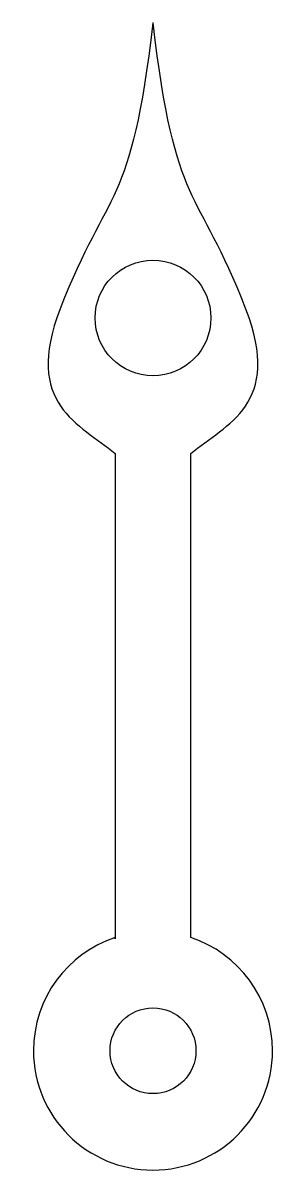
# Model space of a CAD drawing. Header units: centimetres. Extents: x -2.1 to 2.1, y -9.1 to 9.1.
import ezdxf

# ---------------------------------------------------------------- set-up
doc = ezdxf.new("R2010")
doc.units = ezdxf.units.CM
doc.header["$MEASUREMENT"] = 0
doc.layers.add('Camada 1', color=7, linetype='Continuous')

msp = doc.modelspace()

# ---------------------------------------------------------------- linework, layer by layer
at = {"layer": 'Camada 1'}
for points, knots in [([(0.60108, -5.42553), (1.35498, -5.67699), (1.8986, -6.38851), (1.8986, -7.227), (1.8986, -7.227), (1.8986, -8.27562), (1.04849, -9.1256), (0, -9.1256), (0, -9.1256), (-1.0486, -9.1256), (-1.8986, -8.27562), (-1.8986, -7.227), (-1.8986, -7.227), (-1.8986, -6.38896), (-1.35567, -5.67779), (-0.60225, -5.42601), (-0.60225, -5.42601), (-0.60225, -5.42601), (-0.60061, -5.4471), (-0.60061, -5.4471), (-0.60061, -5.4471), (-0.60061, -5.4471), (-0.6006, 2.27681), (-0.6006, 2.27681), (-0.6006, 2.27681), (-1.15892, 2.74184), (-2.06462, 3.05762), (-1.47468, 4.57474), (-1.47468, 4.57474), (-0.69876, 6.56951), (-0.35819, 6.11271), (0, 9.1256), (0, 9.1256), (0, 9.1256), (0.00013, 9.1256), (0.00013, 9.1256), (0.00013, 9.1256), (0.00013, 9.1256), (0.00013, 9.12536), (0.00013, 9.12536), (0.00013, 9.12536), (0.35819, 6.11236), (0.69876, 6.56927), (1.47468, 4.57426), (1.47468, 4.57426), (2.06465, 3.05738), (1.15882, 2.74149), (0.6006, 2.27657), (0.6006, 2.27657), (0.6006, 2.27657), (0.6006, -5.35811), (0.6006, -5.35811), (0.6006, -5.35811), (0.6006, -5.35811), (0.60108, -5.42553), (0.60108, -5.42553)], [0, 0, 0, 0, 0.06666667, 0.06666667, 0.06666667, 0.06666667, 0.13333333, 0.13333333, 0.13333333, 0.13333333, 0.2, 0.2, 0.2, 0.2, 0.26666667, 0.26666667, 0.26666667, 0.26666667, 0.33333333, 0.33333333, 0.33333333, 0.33333333, 0.4, 0.4, 0.4, 0.4, 0.46666667, 0.46666667, 0.46666667, 0.46666667, 0.53333333, 0.53333333, 0.53333333, 0.53333333, 0.6, 0.6, 0.6, 0.6, 0.66666667, 0.66666667, 0.66666667, 0.66666667, 0.73333333, 0.73333333, 0.73333333, 0.73333333, 0.8, 0.8, 0.8, 0.8, 0.86666667, 0.86666667, 0.86666667, 0.86666667, 1, 1, 1, 1]), ([(0, 3.51188), (0.50789, 3.51188), (0.91964, 3.9236), (0.91964, 4.43149), (0.91964, 4.43149), (0.91964, 4.93941), (0.5079, 5.35113), (0, 5.35113), (0, 5.35113), (-0.5079, 5.35113), (-0.91964, 4.93941), (-0.91964, 4.43149), (-0.91964, 4.43149), (-0.91964, 3.9236), (-0.50789, 3.51188), (0, 3.51188)], [0, 0, 0, 0, 0.2, 0.2, 0.2, 0.2, 0.4, 0.4, 0.4, 0.4, 0.6, 0.6, 0.6, 0.6, 1, 1, 1, 1]), ([(0, -7.90931), (0.37685, -7.90931), (0.68231, -7.60385), (0.68231, -7.227), (0.68231, -7.227), (0.68231, -6.85018), (0.37685, -6.54469), (0, -6.54469), (0, -6.54469), (-0.37685, -6.54469), (-0.68231, -6.85018), (-0.68231, -7.227), (-0.68231, -7.227), (-0.68231, -7.60385), (-0.37685, -7.90931), (0, -7.90931)], [0, 0, 0, 0, 0.2, 0.2, 0.2, 0.2, 0.4, 0.4, 0.4, 0.4, 0.6, 0.6, 0.6, 0.6, 1, 1, 1, 1])]:
    msp.add_open_spline(points, degree=3, knots=knots, dxfattribs=at)

doc.saveas('drawing.dxf')
